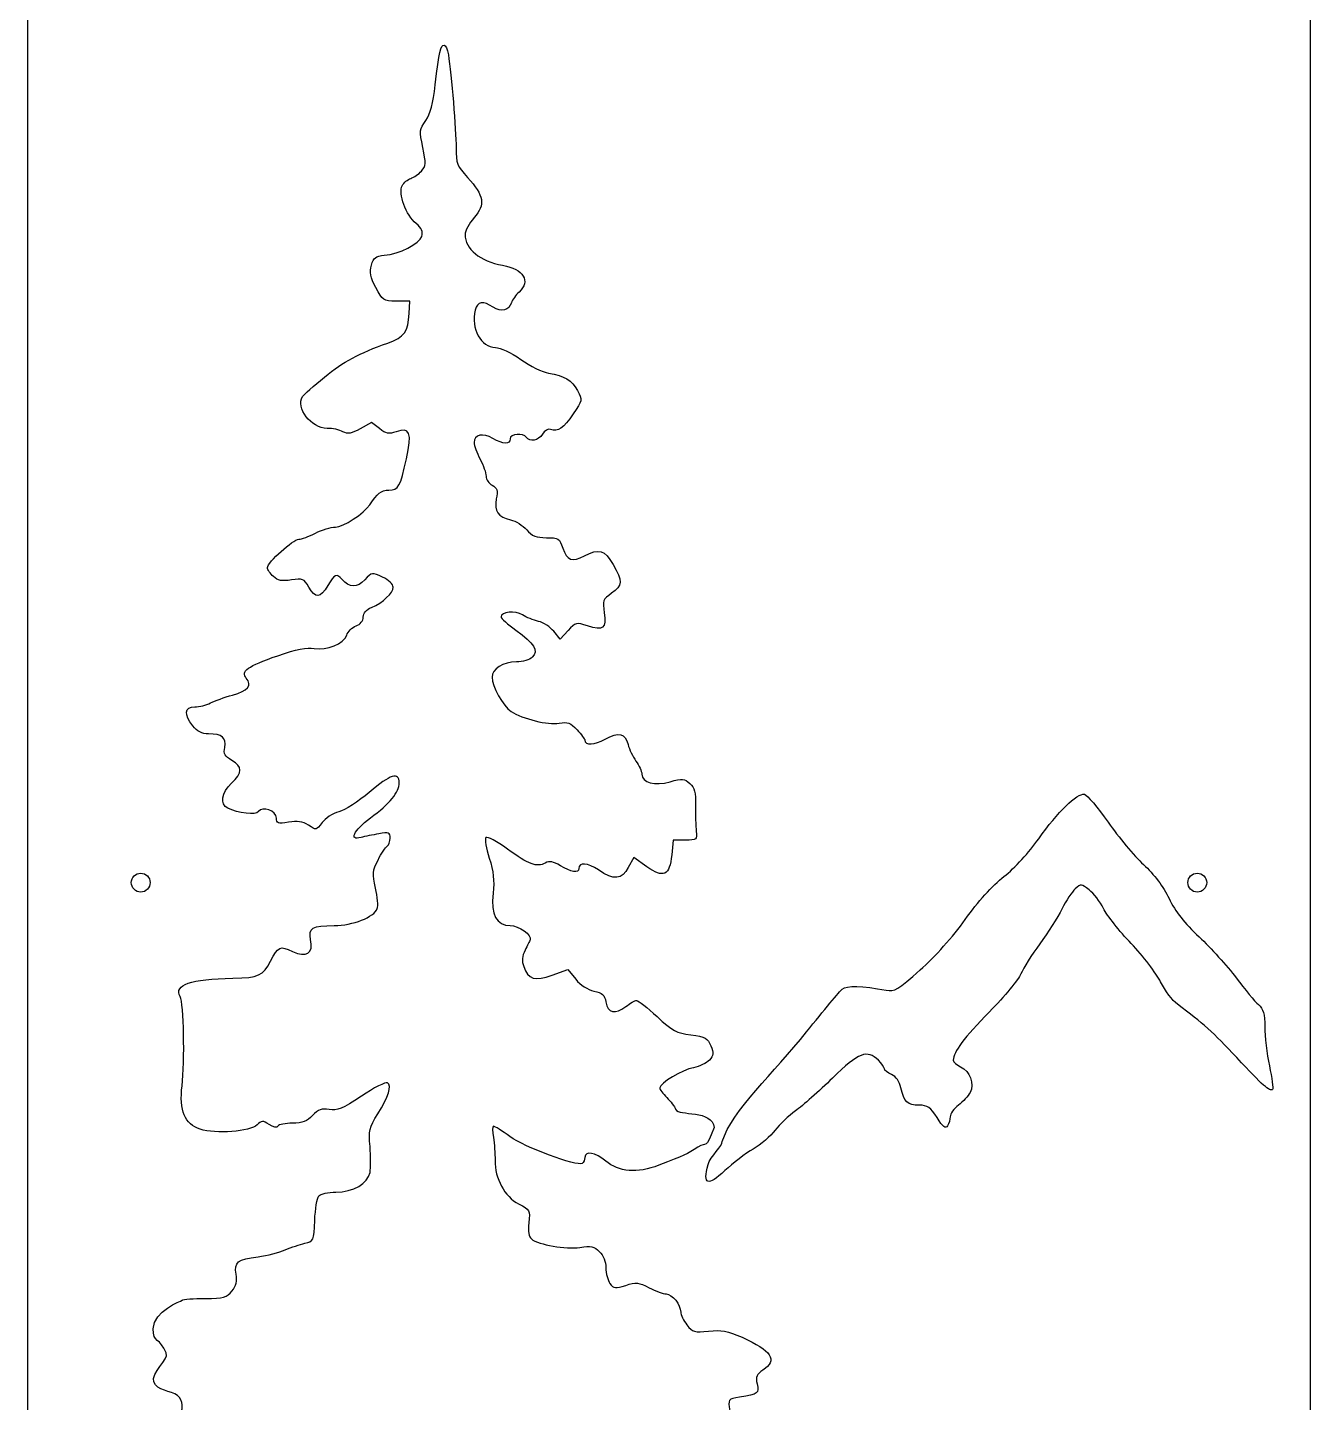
# Model space of a CAD drawing. Header units: inches. Extents: x -4.3 to 4.3, y -20.6 to 20.6.
# Drawn here: x -4.25 to 4.25, y -3.44 to 5.67 of the extents above; entities that cross this region are included whole.
import ezdxf

# ---------------------------------------------------------------- set-up
doc = ezdxf.new("R2010")
doc.units = ezdxf.units.IN
doc.header["$MEASUREMENT"] = 0

msp = doc.modelspace()

# ---------------------------------------------------------------- linework, layer by layer
for p, q in [((-4.25, 20.4375), (-4.25, -20.4375)), ((4.25, -20.4375), (4.25, 20.4375)), ((-1.718, 3.853), (-1.8068, 3.853)), ((-1.7217, 3.7698), (-1.718, 3.853)), ((-1.9711, 3.0492), (-2.0452, 3.0073)), ((-1.9185, 3.0077), (-1.9711, 3.0492)), ((-0.7214, 1.6129), (-0.7634, 1.665)), ((-0.6689, 1.6695), (-0.7214, 1.6129)), ((0.028, 0.2815), (0.0181, 0.1843)), ((0.1074, 0.2815), (0.028, 0.2815)), ((-0.2336, 0.1671), (-0.2696, 0.1003)), ((-0.1467, 0.1058), (-0.2336, 0.1671)), ((-0.7735, -0.6126), (-0.6704, -0.5755)), ((-0.6704, -0.5755), (-0.618, -0.6398))]:
    msp.add_line(p, q)
for centre in [(-3.5, 0), (3.5, 0)]:
    msp.add_circle(centre, 0.0625)
for points in [[(-1.5481, 5.2855), (-1.5231, 5.5058), (-1.5135, 5.5494), (-1.4904, 5.5494)], [(-1.4904, 5.5494), (-1.4802, 5.5494), (-1.4673, 5.5205), (-1.4618, 5.4849)], [(-1.4618, 5.4849), (-1.4416, 5.3542), (-1.4104, 4.9806), (-1.4104, 4.8695)], [(-1.6117, 5.0494), (-1.5805, 5.0933), (-1.5624, 5.1605), (-1.5481, 5.2855)], [(-1.6309, 4.8698), (-1.6538, 4.981), (-1.6527, 4.9919), (-1.6117, 5.0494)], [(-1.6401, 4.7145), (-1.6103, 4.7474), (-1.6092, 4.7649), (-1.6309, 4.8698)], [(-1.4104, 4.8695), (-1.4105, 4.7643), (-1.4043, 4.748), (-1.334, 4.671)], [(-1.7674, 4.6173), (-1.7566, 4.6375), (-1.7311, 4.6591), (-1.7108, 4.6657)], [(-1.7108, 4.6657), (-1.6904, 4.672), (-1.6585, 4.6941), (-1.6401, 4.7145)], [(-1.334, 4.671), (-1.225, 4.5514), (-1.2153, 4.4923), (-1.2907, 4.4063)], [(-1.676, 4.3665), (-1.7414, 4.42), (-1.7947, 4.5663), (-1.7674, 4.6173)], [(-1.2907, 4.4063), (-1.3238, 4.3686), (-1.351, 4.3177), (-1.351, 4.2932)], [(-1.8861, 4.1565), (-1.786, 4.1651), (-1.6538, 4.2317), (-1.6381, 4.2815)], [(-1.6381, 4.2815), (-1.6279, 4.3135), (-1.6374, 4.3349), (-1.676, 4.3665)], [(-1.351, 4.2932), (-1.351, 4.1974), (-1.2527, 4.1173), (-1.1022, 4.0903)], [(-1.972, 4.0907), (-1.9577, 4.1407), (-1.9435, 4.1516), (-1.8861, 4.1565)], [(-1.9423, 3.9419), (-1.9791, 4.0117), (-1.9854, 4.0434), (-1.972, 4.0907)], [(-1.1022, 4.0903), (-0.9637, 4.0653), (-0.9141, 3.9845), (-0.9933, 3.9129)], [(-1.8068, 3.853), (-1.8917, 3.853), (-1.8975, 3.8567), (-1.9423, 3.9419)], [(-1.1646, 3.8129), (-1.2312, 3.8565), (-1.2691, 3.8502), (-1.2835, 3.7926)], [(-1.0437, 3.8422), (-1.06, 3.7909), (-1.1118, 3.7782), (-1.1646, 3.8129)], [(-0.9933, 3.9129), (-1.0148, 3.8934), (-1.0375, 3.8617), (-1.0437, 3.8422)], [(-1.8617, 3.575), (-1.7544, 3.6129), (-1.7269, 3.6512), (-1.7217, 3.7698)], [(-1.2835, 3.7926), (-1.314, 3.6712), (-1.2462, 3.5454), (-1.1503, 3.5454)], [(-2.282, 3.3496), (-2.1551, 3.4534), (-2.0557, 3.5065), (-1.8617, 3.575)], [(-1.1503, 3.5454), (-1.1177, 3.5454), (-1.0483, 3.5129), (-0.982, 3.4664)], [(-0.982, 3.4664), (-0.92, 3.423), (-0.837, 3.3821), (-0.7976, 3.3758)], [(-0.7976, 3.3758), (-0.6915, 3.3583), (-0.6442, 3.3295), (-0.6065, 3.2597)], [(-2.4271, 3.2206), (-2.4191, 3.2329), (-2.3538, 3.2908), (-2.282, 3.3496)], [(-2.2639, 3.0097), (-2.3708, 3.0097), (-2.476, 3.1456), (-2.4271, 3.2206)], [(-0.6065, 3.2597), (-0.5731, 3.1976), (-0.5735, 3.1956), (-0.6344, 3.1053)], [(-0.6344, 3.1053), (-0.699, 3.0097), (-0.7366, 2.9837), (-0.7843, 3.0022)], [(-2.1605, 2.9877), (-2.1831, 2.9998), (-2.2296, 3.0097), (-2.2639, 3.0097)], [(-2.0452, 3.0073), (-2.1045, 2.9742), (-2.1276, 2.9702), (-2.1605, 2.9877)], [(-1.8081, 2.9867), (-1.8561, 2.9698), (-1.8749, 2.9736), (-1.9185, 3.0077)], [(-1.7397, 2.8088), (-1.7015, 2.9821), (-1.7157, 3.0188), (-1.8081, 2.9867)], [(-0.7843, 3.0022), (-0.8005, 3.0083), (-0.824, 2.9952), (-0.8387, 2.9716)], [(-1.1674, 2.9436), (-1.2333, 2.9815), (-1.2914, 2.9684), (-1.2914, 2.9158)], [(-1.2914, 2.9158), (-1.2914, 2.8962), (-1.2736, 2.8468), (-1.2518, 2.8061)], [(-1.0533, 2.9402), (-1.0533, 2.9012), (-1.0958, 2.9025), (-1.1674, 2.9436)], [(-0.9442, 2.9502), (-0.9639, 2.9821), (-1.0533, 2.974), (-1.0533, 2.9402)], [(-0.8387, 2.9716), (-0.8658, 2.9281), (-0.9234, 2.9164), (-0.9442, 2.9502)], [(-1.8572, 2.6009), (-1.7906, 2.6034), (-1.7812, 2.62), (-1.7397, 2.8088)], [(-1.2518, 2.8061), (-1.2299, 2.7654), (-1.2121, 2.7145), (-1.2121, 2.693)], [(-1.2121, 2.693), (-1.2121, 2.6715), (-1.1939, 2.6442), (-1.1717, 2.6323)], [(-1.9823, 2.5031), (-1.9323, 2.5787), (-1.9062, 2.5991), (-1.8572, 2.6009)], [(-1.1717, 2.6323), (-1.1385, 2.6145), (-1.1336, 2.5985), (-1.1442, 2.5421)], [(-2.2095, 2.3549), (-2.1593, 2.3549), (-2.0203, 2.4456), (-1.9823, 2.5031)], [(-1.1442, 2.5421), (-1.1596, 2.4599), (-1.1337, 2.4222), (-1.0491, 2.4036)], [(-1.0491, 2.4036), (-1.0156, 2.3962), (-0.9678, 2.3666), (-0.9429, 2.3378)], [(-2.4518, 2.2755), (-2.4348, 2.2755), (-2.3858, 2.2934), (-2.343, 2.3152)], [(-2.343, 2.3152), (-2.3003, 2.3371), (-2.2401, 2.3549), (-2.2095, 2.3549)], [(-0.9429, 2.3378), (-0.907, 2.2963), (-0.8799, 2.2855), (-0.812, 2.2855)], [(-0.812, 2.2855), (-0.7317, 2.2855), (-0.725, 2.2812), (-0.7038, 2.216)], [(-2.6605, 2.0876), (-2.6605, 2.1215), (-2.4894, 2.2755), (-2.4518, 2.2755)], [(-0.7038, 2.216), (-0.6773, 2.1349), (-0.6422, 2.1225), (-0.5596, 2.1652)], [(-0.5596, 2.1652), (-0.4625, 2.2154), (-0.4272, 2.2048), (-0.3707, 2.1083)], [(-0.3707, 2.1083), (-0.3046, 1.9955), (-0.3059, 1.9703), (-0.3806, 1.9171)], [(-2.6213, 2.028), (-2.6429, 2.0475), (-2.6605, 2.0743), (-2.6605, 2.0876)], [(-2.5016, 2.0054), (-2.5639, 1.9954), (-2.591, 2.0006), (-2.6213, 2.028)], [(-2.387, 1.9586), (-2.4185, 2.0139), (-2.4269, 2.0174), (-2.5016, 2.0054)], [(-2.1651, 2.0085), (-2.2006, 2.0512), (-2.2157, 2.0449), (-2.261, 1.968)], [(-2.0154, 2.0061), (-2.0657, 1.9518), (-2.1188, 1.9526), (-2.1651, 2.0085)], [(-1.8975, 2.0239), (-1.967, 2.0571), (-1.9683, 2.0569), (-2.0154, 2.0061)], [(-1.8272, 1.9579), (-1.8272, 1.9758), (-1.8588, 2.0055), (-1.8975, 2.0239)], [(-2.261, 1.968), (-2.3112, 1.883), (-2.3426, 1.8806), (-2.387, 1.9586)], [(-1.971, 1.8234), (-1.895, 1.8557), (-1.8272, 1.9192), (-1.8272, 1.9579)], [(-0.3806, 1.9171), (-0.4375, 1.8766), (-0.441, 1.8671), (-0.4292, 1.7885)], [(-2.0256, 1.7596), (-2.0256, 1.785), (-2.0052, 1.8089), (-1.971, 1.8234)], [(-2.0735, 1.7008), (-2.0444, 1.7118), (-2.0256, 1.7349), (-2.0256, 1.7596)], [(-0.9709, 1.7736), (-1.0178, 1.803), (-1.1129, 1.7946), (-1.1129, 1.7612)], [(-1.1129, 1.7612), (-1.1129, 1.7515), (-1.0687, 1.7118), (-1.0148, 1.6731)], [(-0.8648, 1.7308), (-0.8976, 1.7384), (-0.9453, 1.7576), (-0.9709, 1.7736)], [(-0.7634, 1.665), (-0.7864, 1.6937), (-0.8321, 1.7233), (-0.8648, 1.7308)], [(-0.4292, 1.7885), (-0.4136, 1.6841), (-0.4356, 1.6665), (-0.5394, 1.7008)], [(-2.3513, 1.5523), (-2.2677, 1.5366), (-2.153, 1.5831), (-2.1349, 1.6399)], [(-2.1349, 1.6399), (-2.1275, 1.6634), (-2.0998, 1.6908), (-2.0735, 1.7008)], [(-1.0148, 1.6731), (-0.8924, 1.5852), (-0.8629, 1.5363), (-0.906, 1.4932)], [(-0.5394, 1.7008), (-0.6134, 1.7252), (-0.6185, 1.724), (-0.6689, 1.6695)], [(-2.5926, 1.5034), (-2.4674, 1.5471), (-2.3982, 1.5611), (-2.3513, 1.5523)], [(-2.8004, 1.3542), (-2.8391, 1.4008), (-2.794, 1.4332), (-2.5926, 1.5034)], [(-1.0107, 1.462), (-1.0981, 1.462), (-1.1724, 1.4156), (-1.1724, 1.3609)], [(-0.906, 1.4932), (-0.9231, 1.476), (-0.9702, 1.462), (-1.0107, 1.462)], [(-2.8918, 1.243), (-2.7883, 1.2719), (-2.7604, 1.3058), (-2.8004, 1.3542)], [(-1.1724, 1.3609), (-1.1724, 1.3016), (-1.0985, 1.169), (-1.0466, 1.1349)], [(-3.1417, 1.1645), (-3.1117, 1.1646), (-3.0648, 1.1763), (-3.0375, 1.1904)], [(-3.0375, 1.1904), (-3.0102, 1.2046), (-2.9447, 1.2283), (-2.8918, 1.243)], [(-3.1551, 1.0381), (-3.2147, 1.1138), (-3.2093, 1.1644), (-3.1417, 1.1645)], [(-1.0466, 1.1349), (-0.9698, 1.0846), (-0.8002, 1.0427), (-0.7281, 1.0562)], [(-3.0509, 0.9855), (-3.0952, 0.9857), (-3.1263, 1.0014), (-3.1551, 1.0381)], [(-0.7281, 1.0562), (-0.6717, 1.0668), (-0.6533, 1.06), (-0.6093, 1.0126)], [(-0.6093, 1.0126), (-0.5807, 0.9817), (-0.5573, 0.9507), (-0.5573, 0.9435)], [(-2.9432, 0.8964), (-2.931, 0.9603), (-2.961, 0.9851), (-3.0509, 0.9855)], [(-0.5573, 0.9435), (-0.5573, 0.9093), (-0.4923, 0.9128), (-0.4231, 0.9507)], [(-0.4231, 0.9507), (-0.3327, 1.0002), (-0.2898, 0.99), (-0.2708, 0.9143)], [(-0.2708, 0.9143), (-0.2632, 0.884), (-0.2398, 0.835), (-0.2187, 0.8054)], [(-2.8964, 0.81), (-2.9431, 0.8365), (-2.9516, 0.8523), (-2.9432, 0.8964)], [(-2.8986, 0.6585), (-2.8241, 0.7298), (-2.8236, 0.7685), (-2.8964, 0.81)], [(-1.7875, 0.6611), (-1.7875, 0.7362), (-1.8445, 0.718), (-1.9855, 0.5982)], [(-0.2187, 0.8054), (-0.1976, 0.7758), (-0.1803, 0.7371), (-0.1803, 0.7194)], [(-2.9234, 0.4931), (-2.9762, 0.5204), (-2.965, 0.5948), (-2.8986, 0.6585)], [(-1.9782, 0.4286), (-1.8483, 0.5246), (-1.7875, 0.5987), (-1.7875, 0.6611)], [(-0.1803, 0.7194), (-0.1803, 0.6631), (-0.0943, 0.6397), (0.0078, 0.6683)], [(0.0078, 0.6683), (0.0889, 0.691), (0.1024, 0.6899), (0.1381, 0.6576)], [(0.1381, 0.6576), (0.1694, 0.6292), (0.1775, 0.5981), (0.176, 0.5111)], [(-1.9855, 0.5982), (-2.0563, 0.5381), (-2.1472, 0.48), (-2.1875, 0.4691)], [(2.4499, 0.2913), (2.5728, 0.4668), (2.7039, 0.5943), (2.7518, 0.5851)], [(2.7518, 0.5851), (2.7697, 0.5817), (2.8403, 0.4986), (2.9088, 0.4004)], [(-2.7193, 0.4712), (-2.7349, 0.4458), (-2.8573, 0.459), (-2.9234, 0.4931)], [(-2.601, 0.4282), (-2.601, 0.4764), (-2.6949, 0.5106), (-2.7193, 0.4712)], [(-2.1875, 0.4691), (-2.2279, 0.4582), (-2.2779, 0.426), (-2.2987, 0.3975)], [(0.176, 0.5111), (0.1749, 0.4503), (0.1769, 0.3737), (0.1804, 0.341)], [(-2.521, 0.4006), (-2.593, 0.3884), (-2.601, 0.3912), (-2.601, 0.4282)], [(-2.3887, 0.3799), (-2.4277, 0.4055), (-2.4613, 0.4107), (-2.521, 0.4006)], [(-2.2987, 0.3975), (-2.3356, 0.3468), (-2.3376, 0.3464), (-2.3887, 0.3799)], [(-2.0405, 0.299), (-2.1233, 0.2763), (-2.0897, 0.3462), (-1.9782, 0.4286)], [(2.9088, 0.4004), (2.9772, 0.3023), (3.0828, 0.1762), (3.1433, 0.1202)], [(-1.9214, 0.3237), (-1.9623, 0.3168), (-2.0159, 0.3057), (-2.0405, 0.299)], [(-1.847, 0.2951), (-1.847, 0.3315), (-1.8554, 0.3347), (-1.9214, 0.3237)], [(-1.8671, 0.2416), (-1.8561, 0.2484), (-1.847, 0.2725), (-1.847, 0.2951)], [(-1.2124, 0.2981), (-1.2212, 0.289), (-1.2113, 0.2279), (-1.1905, 0.1624)], [(-1.0704, 0.2229), (-1.1398, 0.2735), (-1.2037, 0.3073), (-1.2124, 0.2981)], [(0.1804, 0.341), (0.1865, 0.2837), (0.1838, 0.2815), (0.1074, 0.2815)], [(2.219, 0.0405), (2.2908, 0.097), (2.3866, 0.201), (2.4499, 0.2913)], [(-1.9278, 0.1498), (-1.9055, 0.1934), (-1.8782, 0.2348), (-1.8671, 0.2416)], [(-0.8205, 0.1298), (-0.876, 0.1001), (-0.9288, 0.1198), (-1.0704, 0.2229)], [(0.0181, 0.1843), (0.004, 0.046), (-0.0352, 0.0273), (-0.1467, 0.1058)], [(-1.9445, -0.0357), (-1.9659, 0.0598), (-1.9642, 0.0782), (-1.9278, 0.1498)], [(-1.1905, 0.1624), (-1.1625, 0.0741), (-1.1559, 0.014), (-1.1651, -0.0704)], [(-0.7189, 0.1117), (-0.7672, 0.141), (-0.7915, 0.1454), (-0.8205, 0.1298)], [(-0.597, 0.0936), (-0.597, 0.0616), (-0.6495, 0.0694), (-0.7189, 0.1117)], [(-0.4678, 0.0842), (-0.5394, 0.1328), (-0.597, 0.137), (-0.597, 0.0936)], [(-0.2696, 0.1003), (-0.3138, 0.0183), (-0.3646, 0.0142), (-0.4678, 0.0842)], [(3.1433, 0.1202), (3.2135, 0.0553), (3.2751, -0.0263), (3.3133, -0.1053)], [(1.962, -0.2443), (2.0466, -0.1256), (2.1417, -0.0202), (2.219, 0.0405)], [(-1.9325, -0.1723), (-1.9261, -0.1555), (-1.9315, -0.094), (-1.9445, -0.0357)], [(-1.1651, -0.0704), (-1.1806, -0.2129), (-1.1432, -0.284), (-1.0529, -0.284)], [(2.6915, -0.0407), (2.6702, -0.0599), (2.6303, -0.1203), (2.6029, -0.1749)], [(2.7835, -0.0475), (2.7325, -0.0074), (2.7287, -0.0071), (2.6915, -0.0407)], [(2.8785, -0.1718), (2.8555, -0.1265), (2.8128, -0.0705), (2.7835, -0.0475)], [(-2.2182, -0.2843), (-2.0958, -0.284), (-1.9541, -0.2284), (-1.9325, -0.1723)], [(2.6029, -0.1749), (2.5755, -0.2295), (2.5096, -0.3332), (2.4564, -0.4054)], [(3.0625, -0.4037), (2.9842, -0.3215), (2.9014, -0.2172), (2.8785, -0.1718)], [(3.3133, -0.1053), (3.355, -0.1913), (3.4157, -0.2689), (3.5122, -0.3594)], [(1.664, -0.5785), (1.7613, -0.4919), (1.8822, -0.3564), (1.962, -0.2443)], [(-2.374, -0.3776), (-2.3908, -0.3011), (-2.3634, -0.2847), (-2.2182, -0.2843)], [(-1.0529, -0.284), (-0.9965, -0.284), (-0.9055, -0.3489), (-0.9196, -0.379)], [(3.5122, -0.3594), (3.5886, -0.4311), (3.6987, -0.5528), (3.7569, -0.63)], [(-2.6401, -0.521), (-2.5895, -0.4218), (-2.5769, -0.4162), (-2.4942, -0.4556)], [(-2.4942, -0.4556), (-2.4031, -0.499), (-2.3543, -0.4674), (-2.374, -0.3776)], [(-0.9538, -0.4483), (-0.9732, -0.4872), (-0.9758, -0.5186), (-0.9627, -0.5553)], [(-0.9196, -0.379), (-0.9233, -0.3868), (-0.9386, -0.418), (-0.9538, -0.4483)], [(2.4564, -0.4054), (2.4032, -0.4775), (2.3469, -0.567), (2.3314, -0.6042)], [(3.2568, -0.6577), (3.2282, -0.6002), (3.1407, -0.4859), (3.0625, -0.4037)], [(-2.8887, -0.6327), (-2.7179, -0.6297), (-2.6889, -0.6167), (-2.6401, -0.521)], [(-3.239, -0.7545), (-3.2809, -0.6762), (-3.1699, -0.6376), (-2.8887, -0.6327)], [(-0.9627, -0.5553), (-0.9318, -0.642), (-0.8902, -0.6546), (-0.7735, -0.6126)], [(1.4387, -0.7128), (1.4936, -0.7229), (1.5176, -0.7086), (1.664, -0.5785)], [(2.3314, -0.6042), (2.3159, -0.6413), (2.2222, -0.7544), (2.1233, -0.8553)], [(3.7569, -0.63), (3.815, -0.707), (3.8815, -0.7872), (3.9047, -0.8079)], [(-0.618, -0.6398), (-0.5857, -0.6793), (-0.5391, -0.7094), (-0.497, -0.718)], [(-0.497, -0.718), (-0.441, -0.7295), (-0.4266, -0.7428), (-0.4183, -0.7905)], [(0.9119, -0.9884), (1.0251, -0.8465), (1.1314, -0.719), (1.1483, -0.7049)], [(1.1483, -0.7049), (1.1778, -0.6803), (1.2775, -0.683), (1.4387, -0.7128)], [(3.3682, -0.8059), (3.3356, -0.7819), (3.2855, -0.7152), (3.2568, -0.6577)], [(-3.2261, -1.3456), (-3.2065, -1.1842), (-3.2149, -0.7996), (-3.239, -0.7545)], [(-0.4183, -0.7905), (-0.4056, -0.8639), (-0.3558, -0.8755), (-0.2868, -0.8212)], [(-0.2868, -0.8212), (-0.258, -0.7986), (-0.2257, -0.7801), (-0.215, -0.7801)], [(-0.215, -0.7801), (-0.2043, -0.7801), (-0.1432, -0.8285), (-0.0793, -0.8877)], [(3.7616, -1.1595), (3.6034, -0.9893), (3.5401, -0.9324), (3.3682, -0.8059)], [(3.9047, -0.8079), (3.938, -0.8379), (3.9468, -0.8688), (3.9468, -0.9568)], [(-0.0793, -0.8877), (0.023, -0.9824), (0.0501, -0.997), (0.1451, -1.0089)], [(2.1233, -0.8553), (1.9568, -1.0252), (1.8832, -1.1235), (1.8832, -1.1763)], [(0.352, -1.7157), (0.4189, -1.5079), (0.6935, -1.2623), (0.9119, -0.9884)], [(3.9468, -0.9568), (3.9468, -1.0178), (3.9605, -1.1336), (3.9773, -1.2141)], [(0.1451, -1.0089), (0.2402, -1.0207), (0.256, -1.0293), (0.2771, -1.0803)], [(0.2771, -1.0803), (0.2974, -1.1293), (0.2959, -1.144), (0.2675, -1.1755)], [(0.2675, -1.1755), (0.2489, -1.1959), (0.202, -1.2186), (0.1631, -1.2259)], [(1.3872, -1.1769), (1.3138, -1.1035), (1.2584, -1.1249), (1.0833, -1.2946)], [(1.4269, -1.2332), (1.4269, -1.2241), (1.409, -1.1987), (1.3872, -1.1769)], [(1.8832, -1.1763), (1.8832, -1.188), (1.9051, -1.2076), (1.9318, -1.2197)], [(3.9986, -1.3697), (3.9813, -1.387), (3.9346, -1.3456), (3.7616, -1.1595)], [(0.1631, -1.2259), (0.0882, -1.24), (-0.0613, -1.3286), (-0.0613, -1.359)], [(1.4746, -1.2716), (1.4484, -1.2597), (1.4269, -1.2424), (1.4269, -1.2332)], [(1.5364, -1.3592), (1.5275, -1.3173), (1.505, -1.2855), (1.4746, -1.2716)], [(1.9318, -1.2197), (1.9939, -1.248), (2.0256, -1.3332), (1.995, -1.3898)], [(3.9773, -1.2141), (3.9941, -1.2946), (4.0037, -1.3647), (3.9986, -1.3697)], [(-3.1061, -1.6336), (-3.2081, -1.5999), (-3.2459, -1.5091), (-3.2261, -1.3456)], [(-1.8654, -1.3266), (-1.8774, -1.3192), (-1.955, -1.3586), (-2.0381, -1.4142)], [(-1.9292, -1.5326), (-1.8568, -1.416), (-1.8349, -1.3454), (-1.8654, -1.3266)], [(-0.0613, -1.359), (-0.0613, -1.369), (-0.0402, -1.3982), (-0.0145, -1.4238)], [(1.0833, -1.2946), (0.994, -1.3811), (0.8839, -1.4788), (0.8386, -1.5115)], [(1.6572, -1.4745), (1.5805, -1.4745), (1.5561, -1.4513), (1.5364, -1.3592)], [(-2.0381, -1.4142), (-2.1644, -1.4987), (-2.1992, -1.5132), (-2.2514, -1.5034)], [(-0.0145, -1.4238), (0.0112, -1.4495), (0.0375, -1.4845), (0.0441, -1.5015)], [(1.995, -1.3898), (1.9826, -1.4128), (1.948, -1.4508), (1.918, -1.4743)], [(-2.3616, -1.5426), (-2.3985, -1.5819), (-2.4289, -1.5936), (-2.4941, -1.5936)], [(-2.2514, -1.5034), (-2.3016, -1.494), (-2.3232, -1.5017), (-2.3616, -1.5426)], [(-1.9809, -1.7489), (-1.9905, -1.6436), (-1.9856, -1.6232), (-1.9292, -1.5326)], [(0.0441, -1.5015), (0.0618, -1.5478), (0.2902, -1.5026), (0.2988, -1.6224)], [(0.8386, -1.5115), (0.7934, -1.5442), (0.7324, -1.6025), (0.703, -1.6409)], [(1.7759, -1.5567), (1.7318, -1.4869), (1.7139, -1.4745), (1.6572, -1.4745)], [(1.918, -1.4743), (1.8879, -1.4978), (1.8632, -1.5321), (1.8631, -1.5504)], [(-2.729, -1.6054), (-2.7731, -1.6495), (-3.0052, -1.6668), (-3.1061, -1.6336)], [(-2.6494, -1.6025), (-2.6914, -1.575), (-2.6989, -1.5752), (-2.729, -1.6054)], [(-2.5909, -1.6132), (-2.5984, -1.6253), (-2.6208, -1.6212), (-2.6494, -1.6025)], [(-2.4941, -1.5936), (-2.5407, -1.5936), (-2.5843, -1.6024), (-2.5909, -1.6132)], [(-1.1623, -1.6134), (-1.1702, -1.6134), (-1.1709, -1.6469), (-1.1638, -1.6878)], [(-1.0538, -1.6826), (-1.1056, -1.6445), (-1.1544, -1.6134), (-1.1623, -1.6134)], [(0.2988, -1.6224), (0.2399, -1.7779), (0.2514, -1.7119), (0.1916, -1.7515)], [(1.8453, -1.6113), (1.8319, -1.6324), (1.8154, -1.6194), (1.7759, -1.5567)], [(1.8631, -1.5504), (1.8629, -1.5687), (1.8549, -1.5961), (1.8453, -1.6113)], [(-1.1638, -1.6878), (-1.1567, -1.7287), (-1.1516, -1.7971), (-1.1524, -1.8398)], [(-0.5753, -1.8603), (-0.6098, -1.8816), (-0.9594, -1.7518), (-1.0538, -1.6826)], [(0.2587, -1.8677), (0.2719, -1.8185), (0.3593, -1.7348), (0.352, -1.7157)], [(0.703, -1.6409), (0.6737, -1.6794), (0.6082, -1.7351), (0.5574, -1.7649)], [(-1.9808, -1.9198), (-1.9751, -1.8898), (-1.9751, -1.8129), (-1.9809, -1.7489)], [(-0.5573, -1.8206), (-0.5573, -1.8363), (-0.5654, -1.8542), (-0.5753, -1.8603)], [(-0.419, -1.8441), (-0.4866, -1.7873), (-0.5573, -1.7752), (-0.5573, -1.8206)], [(0.1916, -1.7515), (0.1205, -1.7986), (0.0997, -1.8083), (-0.0668, -1.8721)], [(0.5574, -1.7649), (0.5067, -1.7946), (0.4223, -1.859), (0.3699, -1.908)], [(-1.1524, -1.8398), (-1.1548, -1.9577), (-1.0878, -2.0814), (-0.9963, -2.1281)], [(-0.0668, -1.8721), (-0.2117, -1.9277), (-0.331, -1.9182), (-0.419, -1.8441)], [(0.3699, -1.908), (0.2558, -2.0148), (0.2226, -2.0028), (0.2587, -1.8677)], [(-2.2067, -2.0499), (-2.0913, -2.0498), (-1.9951, -1.9944), (-1.9808, -1.9198)], [(-2.347, -2.2385), (-2.3437, -2.163), (-2.3315, -2.0897), (-2.3198, -2.0756)], [(-2.3198, -2.0756), (-2.308, -2.0614), (-2.2574, -2.0499), (-2.2067, -2.0499)], [(-0.9963, -2.1281), (-0.9215, -2.1662), (-0.9194, -2.17), (-0.9288, -2.2533)], [(-2.4125, -2.3891), (-2.3541, -2.3761), (-2.3528, -2.3731), (-2.347, -2.2385)], [(-0.9288, -2.2533), (-0.9354, -2.3116), (-0.9299, -2.3461), (-0.9116, -2.3606)], [(-0.9116, -2.3606), (-0.8634, -2.399), (-0.6834, -2.4304), (-0.591, -2.4165)], [(-2.7217, -2.478), (-2.6625, -2.4705), (-2.5822, -2.4504), (-2.5431, -2.4334)], [(-2.5431, -2.4334), (-2.504, -2.4163), (-2.4452, -2.3964), (-2.4125, -2.3891)], [(-0.591, -2.4165), (-0.5159, -2.4053), (-0.4951, -2.4098), (-0.4601, -2.4448)], [(-0.4601, -2.4448), (-0.4345, -2.4703), (-0.4184, -2.5119), (-0.4184, -2.5521)], [(-2.8678, -2.5943), (-2.8827, -2.5147), (-2.8586, -2.4955), (-2.7217, -2.478)], [(-2.8955, -2.7057), (-2.8667, -2.6702), (-2.8592, -2.6401), (-2.8678, -2.5943)], [(-0.4184, -2.5521), (-0.4184, -2.5882), (-0.4061, -2.6346), (-0.391, -2.6553)], [(-3.0737, -2.7543), (-2.9503, -2.7543), (-2.9305, -2.7489), (-2.8955, -2.7057)], [(-0.391, -2.6553), (-0.3663, -2.689), (-0.3558, -2.6902), (-0.2868, -2.668)], [(-0.2868, -2.668), (-0.2188, -2.646), (-0.2012, -2.6478), (-0.1315, -2.6839)], [(-0.1315, -2.6839), (-0.0882, -2.7062), (-0.0374, -2.7246), (-0.0185, -2.7246)], [(-0.0185, -2.7246), (0.0205, -2.7246), (0.0776, -2.7964), (0.0776, -2.8453)], [(-3.4175, -2.9562), (-3.4151, -2.8345), (-3.2327, -2.7743), (-3.2254, -2.7671)], [(-3.2254, -2.7671), (-3.2184, -2.7601), (-3.1501, -2.7543), (-3.0737, -2.7543)], [(0.0776, -2.8453), (0.0776, -2.8633), (0.0961, -2.9015), (0.1188, -2.9302)], [(-3.3306, -3.1148), (-3.3715, -3.015), (-3.4193, -3.0494), (-3.4175, -2.9562)], [(0.1188, -2.9302), (0.1564, -2.9781), (0.1685, -2.9815), (0.2626, -2.9709)], [(0.2626, -2.9709), (0.3472, -2.9614), (0.3864, -2.9687), (0.4844, -3.0123)], [(0.4844, -3.0123), (0.6804, -3.0996), (0.7214, -3.1644), (0.622, -3.2295)], [(-3.4132, -3.308), (-3.4341, -3.2465), (-3.3116, -3.161), (-3.3306, -3.1148)], [(0.622, -3.2295), (0.5799, -3.2571), (0.5733, -3.2729), (0.5839, -3.3211)], [(-3.2569, -3.3975), (-3.2986, -3.3648), (-3.3928, -3.3677), (-3.4132, -3.308)], [(0.5839, -3.3211), (0.5979, -3.3847), (0.5939, -3.3877), (0.4672, -3.4089)], [(-3.2284, -3.4954), (-3.2248, -3.4989), (-3.2145, -3.4307), (-3.2569, -3.3975)], [(0.4672, -3.4089), (0.3906, -3.4216), (0.3905, -3.4218), (0.4028, -3.4991)]]:
    msp.add_open_spline(points, degree=3)

doc.saveas('drawing.dxf')
